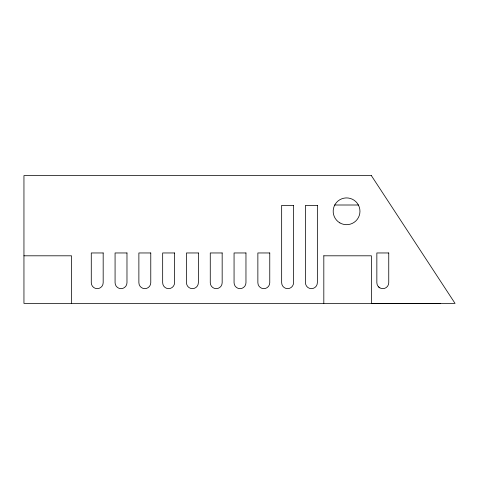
<?xml version="1.0" encoding="UTF-8"?>
<svg xmlns="http://www.w3.org/2000/svg" width="479" height="479" viewBox="0 0 479 479"><rect width="100%" height="100%" fill="white"/><g stroke="black" fill="none" stroke-linecap="round" stroke-linejoin="round"><path stroke-width="0.72" d="M334.605 205.006L358.49 205.006M23.95 255.804L71.527 255.804L71.527 303.399M323.81 255.804L371.387 255.804L371.387 303.399M371.351 303.363L440.411 303.399M378.59 286.915L379.823 287.861M323.816 255.804L323.816 303.399M371.357 175.601L23.95 175.601L23.95 303.399L455.05 303.399L371.357 175.601M293.555 205.365L281.658 205.365L281.658 282.706A5.952 5.952 0 0 0 287.61 288.657A5.952 5.952 0 0 0 293.555 282.706L293.555 205.365M317.355 205.365L305.458 205.365L305.458 282.706A5.952 5.952 0 0 0 311.404 288.657A5.952 5.952 0 0 0 317.355 282.706L317.355 205.365M103.177 252.96L91.279 252.96L91.279 282.706A5.952 5.952 0 0 0 97.225 288.657A5.952 5.952 0 0 0 103.177 282.706L103.177 252.96M126.977 252.96L115.074 252.96L115.074 282.706A5.952 5.952 0 0 0 121.025 288.657A5.952 5.952 0 0 0 126.977 282.706L126.977 252.96M150.771 252.96L138.874 252.96L138.874 282.706A5.952 5.952 0 0 0 144.826 288.657A5.952 5.952 0 0 0 150.771 282.706L150.771 252.96M174.572 252.96L162.668 252.96L162.668 282.706A5.952 5.952 0 0 0 168.62 288.657A5.952 5.952 0 0 0 174.572 282.706L174.572 252.96M198.366 252.96L186.469 252.96L186.469 282.706A5.952 5.952 0 0 0 192.42 288.657A5.952 5.952 0 0 0 198.366 282.706L198.366 252.96M222.166 252.96L210.269 252.96L210.269 282.706A5.952 5.952 0 0 0 216.215 288.657A5.952 5.952 0 0 0 222.166 282.706L222.166 252.96M245.961 252.96L234.063 252.96L234.063 282.706A5.952 5.952 0 0 0 240.015 288.657A5.952 5.952 0 0 0 245.961 282.706L245.961 252.96M269.761 252.96L257.864 252.96L257.864 282.706A5.952 5.952 0 0 0 263.809 288.657A5.952 5.952 0 0 0 269.761 282.706L269.761 252.96M388.75 252.96L376.847 252.96L376.847 282.706A5.952 5.952 0 0 0 382.799 288.657A5.952 5.952 0 0 0 388.75 282.706L388.75 252.96M339.874 222.891A13.388 13.388 0 0 0 359.957 211.299A13.388 13.388 0 0 0 339.874 199.707A13.388 13.388 0 0 0 339.874 222.891"/></g></svg>
